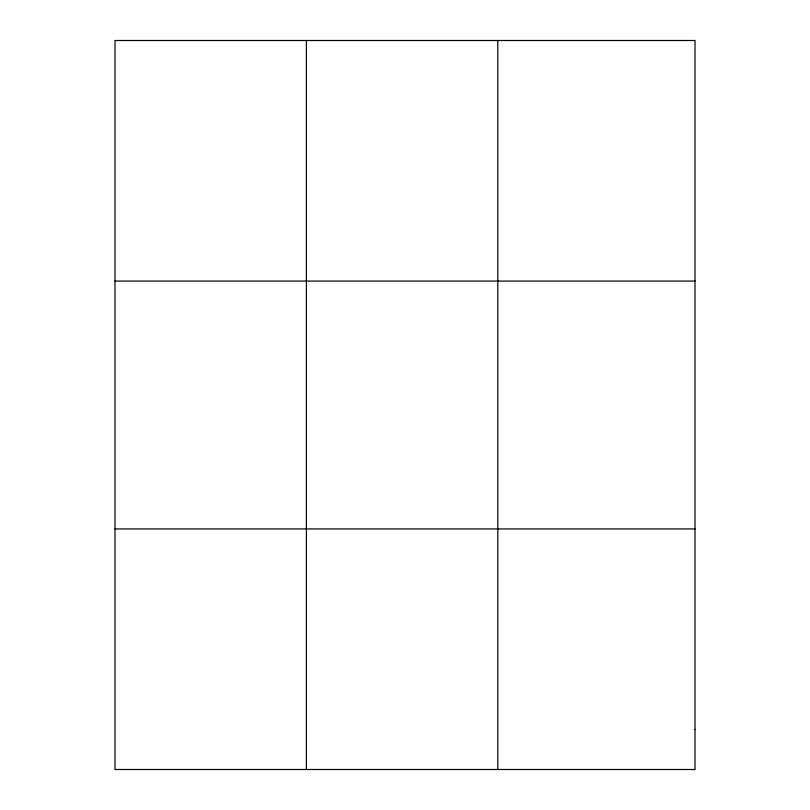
<?xml version="1.0" encoding="UTF-8"?>
<svg xmlns="http://www.w3.org/2000/svg" width="810" height="810" viewBox="0 0 810 810"><rect width="100%" height="100%" fill="white"/><g stroke="black" fill="none" stroke-linecap="round" stroke-linejoin="round"><path stroke-width="1.21" d="M306.403 769.5L306.403 40.5M497.806 769.5L497.806 40.5M114.99 281.07L695.01 281.07M114.99 528.93L695.01 528.93M695.01 729.405L695.01 769.5L114.99 769.5L114.99 40.5L695.01 40.5L695.01 729.405"/></g></svg>
